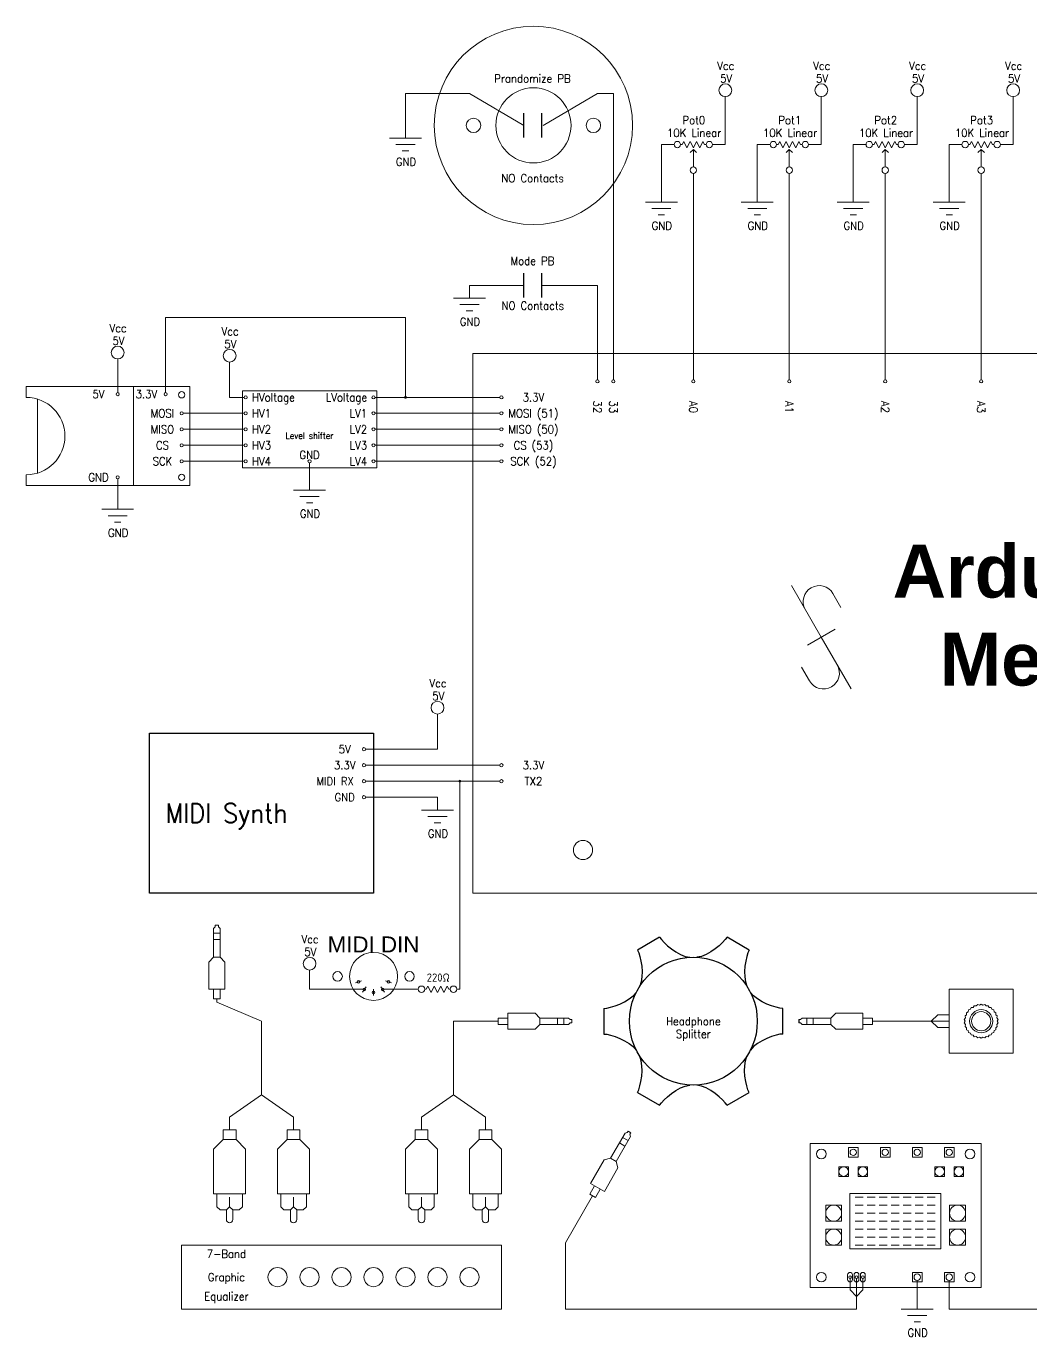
# Model space of a CAD drawing. Header units: millimetres. Extents: x -449 to 175, y -139 to 271.
# Drawn here: x -448.6 to -134.5, y -138.6 to 271 of the extents above; entities that cross this region are included whole.
import ezdxf
from ezdxf.enums import TextEntityAlignment as Align

# ---------------------------------------------------------------- set-up
doc = ezdxf.new("R2010")
doc.units = ezdxf.units.MM
doc.layers.get('0').update_dxf_attribs({"lineweight": 0})
for name, color, linetype, lineweight, true_color in [('construction', 1, 'Continuous', 0, 0xff0000), ('text', 5, 'Continuous', 0, 0x0000ff), ('Wires', 6, 'Continuous', 0, 0xff00ff)]:
    doc.layers.add(name, color=color, linetype=linetype, lineweight=lineweight, true_color=true_color)
doc.layers.add('SYMBOLS', color=1, linetype='Continuous', true_color=0xff0000)
doc.styles.add('textstyle100', font='standard')
doc.styles.add('textstyle101', font='standard')
doc.styles.add('textstyle105', font='Standard')
doc.styles.add('textstyle109', font='Standard')
doc.styles.add('textstyle113', font='Standard')
doc.styles.add('textstyle114', font='Standard')
doc.styles.add('textstyle118', font='Standard')
doc.styles.add('textstyle149', font='Standard')
doc.styles.add('textstyle150', font='Standard')
doc.styles.add('textstyle151', font='Standard')
doc.styles.add('textstyle153', font='Standard')
doc.styles.add('textstyle154', font='Standard')
doc.styles.add('textstyle155', font='Standard')
doc.styles.add('textstyle156', font='Standard')
doc.styles.add('textstyle158', font='Standard')
doc.styles.add('textstyle159', font='Standard')
doc.styles.add('textstyle160', font='Standard')
doc.styles.add('textstyle162', font='Standard')
doc.styles.add('textstyle163', font='Standard')
doc.styles.add('textstyle164', font='Standard')
doc.styles.add('textstyle166', font='Standard')
doc.styles.add('textstyle168', font='Standard')
doc.styles.add('textstyle172', font='Standard')
doc.styles.add('textstyle173', font='Standard')
doc.styles.add('textstyle174', font='Standard')
doc.styles.add('textstyle175', font='Standard')
doc.styles.add('textstyle176', font='Standard')
doc.styles.add('textstyle177', font='Standard')
doc.styles.add('textstyle179', font='Standard')
doc.styles.add('textstyle18', font='Standard')
doc.styles.add('textstyle180', font='Standard')
doc.styles.add('textstyle181', font='Standard')
doc.styles.add('textstyle182', font='Standard')
doc.styles.add('textstyle183', font='Standard')
doc.styles.add('textstyle185', font='Standard')
doc.styles.add('textstyle186', font='Standard')
doc.styles.add('textstyle187', font='Standard')
doc.styles.add('textstyle188', font='Standard')
doc.styles.add('textstyle19', font='')
doc.styles.add('textstyle196', font='Standard')
doc.styles.add('textstyle20', font='Standard')
doc.styles.add('textstyle202', font='Standard')
doc.styles.add('textstyle203', font='Standard')
doc.styles.add('textstyle214', font='Standard')
doc.styles.add('textstyle218', font='Standard')
doc.styles.add('textstyle219', font='Standard')
doc.styles.add('textstyle22', font='Standard')
doc.styles.add('textstyle220', font='Standard')
doc.styles.add('textstyle221', font='Standard')
doc.styles.add('textstyle25', font='Standard')
doc.styles.add('textstyle27', font='Standard')
doc.styles.add('textstyle28', font='Standard')
doc.styles.add('textstyle29', font='Standard')
doc.styles.add('textstyle30', font='Standard')
doc.styles.add('textstyle31', font='Standard')
doc.styles.add('textstyle32', font='Standard')
doc.styles.add('textstyle33', font='Standard')
doc.styles.add('textstyle35', font='')
doc.styles.add('textstyle36', font='standard')
doc.styles.add('textstyle37', font='standard')
doc.styles.add('textstyle38', font='standard')
doc.styles.add('textstyle39', font='standard')
doc.styles.add('textstyle40', font='standard')
doc.styles.add('textstyle41', font='standard')
doc.styles.add('textstyle42', font='standard')
doc.styles.add('textstyle43', font='standard')
doc.styles.add('textstyle44', font='standard')
doc.styles.add('textstyle45', font='standard')
doc.styles.add('textstyle46', font='standard')
doc.styles.add('textstyle47', font='standard')
doc.styles.add('textstyle48', font='standard')
doc.styles.add('textstyle49', font='standard')
doc.styles.add('textstyle50', font='standard')
doc.styles.add('textstyle51', font='standard')
doc.styles.add('textstyle58', font='standard')
doc.styles.add('textstyle59', font='standard')
doc.styles.add('textstyle61', font='Standard')
doc.styles.add('textstyle64', font='Standard')
doc.styles.add('textstyle65', font='Standard')
doc.styles.add('textstyle66', font='Standard')
doc.styles.add('textstyle68', font='Standard')
doc.styles.add('textstyle69', font='Standard')
doc.styles.add('textstyle70', font='Standard')
doc.styles.add('textstyle72', font='Standard')
doc.styles.add('textstyle73', font='standard')
doc.styles.add('textstyle74', font='Standard')
doc.styles.add('textstyle75', font='Standard')
doc.styles.add('textstyle76', font='Standard')
doc.styles.add('textstyle77', font='Standard')
doc.styles.add('textstyle78', font='Standard')
doc.styles.add('textstyle79', font='Standard')
doc.styles.add('textstyle80', font='Standard')
doc.styles.add('textstyle81', font='Standard')
doc.styles.add('textstyle82', font='Standard')
doc.styles.add('textstyle83', font='Standard')
doc.styles.add('textstyle84', font='Standard')
doc.styles.add('textstyle85', font='Standard')
doc.styles.add('textstyle96', font='Standard')
doc.styles.add('textstyle97', font='Standard')
doc.styles.add('textstyle98', font='Standard')
doc.styles.add('textstyle99', font='standard')
doc.styles.get('textstyle19').set_extended_font_data('Arial', bold=True)
doc.styles.get('textstyle35').set_extended_font_data('Arial')

# ---------------------------------------------------------------- blocks, each defined once
blk = doc.blocks.new('block_6')
at = {"layer": 'Wires'}
blk.add_circle((0, 0), 0.5, dxfattribs=at)
at = {"style": 'textstyle37'}
blk.add_attdef('DESC1', text='', height=2.54, dxfattribs=at).set_placement((8, 0), align=Align.MIDDLE_CENTER)
at = {"style": 'textstyle36'}
blk.add_attdef('DESC2', text='', height=2.54, rotation=270, dxfattribs=at).set_placement((0, -8), align=Align.MIDDLE_CENTER)
blk = doc.blocks.new('Vcc')
blk.add_line((0, 0), (0, 6))
blk.add_circle((0, 8), 2)
for tag, style, p in [('PN', 'textstyle58', (0.15, 14.36)), ('DESC1', 'textstyle59', (0.25, 10.38))]:
    blk.add_attdef(tag, text='', height=2.54, dxfattribs=dict(style=style)).set_placement(p, align=Align.CENTER)
blk = doc.blocks.new('GND')
for p, q in [((0, 0), (0, -4)), ((-5, -4), (5, -4)), ((3, -6), (-3, -6)), ((-1, -8), (1, -8))]:
    blk.add_line(p, q)
for tag, style, p in [('PN', 'textstyle38', (0.15, -12.64)), ('DESC1', 'textstyle39', (0.25, -16.62))]:
    blk.add_attdef(tag, text='', height=2.54, dxfattribs=dict(style=style)).set_placement(p, align=Align.CENTER)
blk = doc.blocks.new('block_1')
for centre in [(0, 38.5), (46.5, 38.5), (0, 0), (46.5, 0)]:
    blk.add_circle(centre, 1.5)
at = {"layer": 'construction'}
for p, q in [((-3.5, 41.75), (50, 41.75)), ((-3.5, -3.25), (-3.5, 41.75)), ((50, -3.25), (50, 41.75)), ((8.5, 40.5), (11.5, 40.5)), ((8.5, 37.5), (8.5, 40.5)), ((11.5, 37.5), (8.5, 37.5)), ((11.5, 40.5), (11.5, 37.5)), ((18.5, 40.5), (21.5, 40.5)), ((18.5, 37.5), (18.5, 40.5)), ((21.5, 37.5), (18.5, 37.5)), ((21.5, 40.5), (21.5, 37.5)), ((28.5, 40.5), (31.5, 40.5)), ((28.5, 37.5), (28.5, 40.5)), ((31.5, 37.5), (28.5, 37.5)), ((31.5, 40.5), (31.5, 37.5)), ((38.5, 40.5), (41.5, 40.5)), ((38.5, 37.5), (38.5, 40.5)), ((41.5, 37.5), (38.5, 37.5)), ((41.5, 40.5), (41.5, 37.5)), ((5.5, 34.5), (8.5, 34.5)), ((5.5, 31.5), (5.5, 34.5)), ((8.5, 34.5), (8.5, 31.5)), ((11.5, 34.5), (14.5, 34.5)), ((11.5, 31.5), (11.5, 34.5)), ((14.5, 34.5), (14.5, 31.5)), ((35.5, 34.5), (38.5, 34.5)), ((35.5, 31.5), (35.5, 34.5)), ((38.5, 34.5), (38.5, 31.5)), ((41.5, 34.5), (44.5, 34.5)), ((41.5, 31.5), (41.5, 34.5)), ((44.5, 34.5), (44.5, 31.5)), ((8.5, 31.5), (5.5, 31.5)), ((14.5, 31.5), (11.5, 31.5)), ((38.5, 31.5), (35.5, 31.5)), ((44.5, 31.5), (41.5, 31.5)), ((8.8937, 8.8375), (8.8937, 26.1625)), ((8.8937, 26.1625), (37.3563, 26.1625)), ((10.625, 25), (13.125, 25)), ((14.375, 25), (16.875, 25)), ((18.125, 25), (20.625, 25)), ((21.875, 25), (24.375, 25)), ((25.625, 25), (28.125, 25)), ((29.375, 25), (31.875, 25)), ((33.125, 25), (35.625, 25)), ((37.3563, 26.1625), (37.3563, 8.8375)), ((1.375, 22.5), (6.375, 22.5)), ((1.375, 17.5), (1.375, 22.5)), ((6.375, 22.5), (6.375, 17.5)), ((10.625, 22.5), (13.125, 22.5)), ((14.375, 22.5), (16.875, 22.5)), ((18.125, 22.5), (20.625, 22.5)), ((21.875, 22.5), (24.375, 22.5)), ((25.625, 22.5), (28.125, 22.5)), ((29.375, 22.5), (31.875, 22.5)), ((33.125, 22.5), (35.625, 22.5)), ((40.125, 22.5), (45.125, 22.5)), ((40.125, 17.5), (40.125, 22.5)), ((45.125, 22.5), (45.125, 17.5)), ((6.375, 17.5), (1.375, 17.5)), ((10.625, 20), (13.125, 20)), ((10.625, 17.5), (13.125, 17.5)), ((14.375, 20), (16.875, 20)), ((14.375, 17.5), (16.875, 17.5)), ((18.125, 20), (20.625, 20)), ((18.125, 17.5), (20.625, 17.5)), ((21.875, 20), (24.375, 20)), ((21.875, 17.5), (24.375, 17.5)), ((25.625, 20), (28.125, 20)), ((25.625, 17.5), (28.125, 17.5)), ((29.375, 20), (31.875, 20)), ((29.375, 17.5), (31.875, 17.5)), ((33.125, 20), (35.625, 20)), ((33.125, 17.5), (35.625, 17.5)), ((45.125, 17.5), (40.125, 17.5)), ((6.375, 15), (1.375, 15)), ((1.375, 15), (1.375, 10)), ((6.375, 10), (6.375, 15)), ((10.625, 15), (13.125, 15)), ((10.625, 12.5), (13.125, 12.5)), ((14.375, 15), (16.875, 15)), ((14.375, 12.5), (16.875, 12.5)), ((18.125, 15), (20.625, 15)), ((18.125, 12.5), (20.625, 12.5)), ((21.875, 15), (24.375, 15)), ((21.875, 12.5), (24.375, 12.5)), ((25.625, 15), (28.125, 15)), ((25.625, 12.5), (28.125, 12.5)), ((29.375, 15), (31.875, 15)), ((29.375, 12.5), (31.875, 12.5)), ((33.125, 15), (35.625, 15)), ((33.125, 12.5), (35.625, 12.5)), ((45.125, 15), (40.125, 15)), ((40.125, 15), (40.125, 10)), ((45.125, 10), (45.125, 15)), ((1.375, 10), (6.375, 10)), ((37.3563, 8.8375), (8.8937, 8.8375)), ((10.625, 10), (13.125, 10)), ((14.375, 10), (16.875, 10)), ((18.125, 10), (20.625, 10)), ((21.875, 10), (24.375, 10)), ((25.625, 10), (28.125, 10)), ((29.375, 10), (31.875, 10)), ((33.125, 10), (35.625, 10)), ((40.125, 10), (45.125, 10)), ((8.25, 0.75), (8.25, -0.75)), ((9.75, -0.75), (9.75, 0.75)), ((10.25, 0.75), (10.25, -0.75)), ((11.75, -0.75), (11.75, 0.75)), ((12.25, 0.75), (12.25, -0.75)), ((13.75, -0.75), (13.75, 0.75)), ((28.5, 1.5), (31.5, 1.5)), ((28.5, -1.5), (28.5, 1.5)), ((31.5, 1.5), (31.5, -1.5)), ((38.5, 1.5), (41.5, 1.5)), ((38.5, -1.5), (38.5, 1.5)), ((41.5, 1.5), (41.5, -1.5)), ((-3.5, -3.25), (50, -3.25)), ((31.5, -1.5), (28.5, -1.5)), ((41.5, -1.5), (38.5, -1.5))]:
    blk.add_line(p, q, dxfattribs=at)
for centre, radius in [((10, 39), 1), ((20, 39), 1), ((30, 39), 1), ((40, 39), 1), ((7, 33), 1.5), ((13, 33), 1.5), ((37, 33), 1.5), ((43, 33), 1.5), ((3.875, 20), 2.5), ((42.625, 20), 2.5), ((3.875, 12.5), 2.5), ((42.625, 12.5), 2.5), ((9, 0), 0.4), ((11, 0), 0.4), ((13, 0), 0.4), ((30, 0), 1), ((40, 0), 1)]:
    blk.add_circle(centre, radius, dxfattribs=at)
for centre, start, end in [((9, 0.75), 0, 180), ((11, 0.75), 0, 180), ((13, 0.75), 0, 180), ((9, -0.75), 180, 0), ((11, -0.75), 180, 0), ((13, -0.75), 180, 0)]:
    blk.add_arc(centre, 0.75, start, end, dxfattribs=at)
blk = doc.blocks.new('Arduino Mega Protoboard')
for centre in [(4.5, 91.5), (52, 15.25)]:
    blk.add_circle(centre, 1)
at = {"layer": 'construction'}
for p, q in [((0, 103), (56.25, 103)), ((0, 0), (0, 103)), ((56.25, 0), (56.25, 103)), ((0, 0), (56.25, 0))]:
    blk.add_line(p, q, dxfattribs=at)
at = {"layer": 'text', "insert": (28.125, 44.5), "char_height": 5.5, "attachment_point": 5, "rotation": 270, "style": 'textstyle19'}
blk.add_mtext('Arduino\\PMega', dxfattribs=at)
blk = doc.blocks.new('block_3')
for p, q in [((-5.64, -2.05), (-3.76, -1.37)), ((-3.44, -4.91), (-2.29, -3.28)), ((0, -6), (0, -4)), ((3.44, -4.91), (2.29, -3.28)), ((5.64, -2.05), (3.76, -1.37))]:
    blk.add_line(p, q)
for centre, radius in [((0, 0), 7.5), ((-11.25, 0), 1.5), ((11.25, 0), 1.5), ((-4.7, -1.71), 0.4), ((-2.87, -4.1), 0.4), ((2.87, -4.1), 0.4), ((4.7, -1.71), 0.4), ((0, -5), 0.4)]:
    blk.add_circle(centre, radius)
at = {"layer": 'text', "insert": (0, 10), "char_height": 12, "attachment_point": 5, "line_spacing_factor": 0.3, "style": 'textstyle35'}
blk.add_mtext('\\H5;MIDI DIN', dxfattribs=at)
blk = doc.blocks.new('block_4')
for centre in [(0, 0), (25.8, 0)]:
    blk.add_circle(centre, 1)
at = {"layer": 'construction'}
for p, q in [((-2.6, 45.1), (-2.6, 48.6)), ((-2.6, 48.6), (0.8, 48.6)), ((-2.6, -2.6), (-2.6, 45.1)), ((1.32, 45.1), (24.48, 45.1)), ((28.4, 48.6), (25, 48.6)), ((28.4, 45.1), (28.4, 48.6)), ((28.4, -2.6), (28.4, 45.1)), ((-2.6, 15), (28.4, 15)), ((-2.6, -2.6), (28.4, -2.6))]:
    blk.add_line(p, q, dxfattribs=at)
blk.add_arc((12.9, 48.6), 12.1, 180, 0, dxfattribs=at)
blk = doc.blocks.new('block_5')
for centre, radius in [((0, 0), 11.75), ((-18.75, 0), 2.25), ((18.75, 0), 2.25)]:
    blk.add_circle(centre, radius)
at = {"layer": 'construction'}
blk.add_circle((0, 0), 31, dxfattribs=at)
blk = doc.blocks.new('CONT_OP')
at = {"layer": 'SYMBOLS'}
for p, q in [((-2.79, 3.81), (-2.79, -3.81)), ((2.79, 3.81), (2.79, -3.81))]:
    blk.add_line(p, q, dxfattribs=at)
blk = doc.blocks.new('NO_CONTACT')
at = {"layer": 'SYMBOLS', "xscale": -1, "rotation": 180}
blk.add_blockref('CONT_OP', (2.79, 0), dxfattribs=at)
for tag, style, p in [('PN', 'textstyle40', (2.69, 6.36)), ('DESC1', 'textstyle43', (2.79, -7.62)), ('DESC2', 'textstyle42', (2.79, -12.7)), ('DESC3', 'textstyle41', (2.75, -17.78))]:
    blk.add_attdef(tag, text='', height=2.54, dxfattribs=dict(style=style)).set_placement(p, align=Align.CENTER)
blk = doc.blocks.new('Potentiometer')
for p, q in [((1, 0), (1.5, 0)), ((1.5, 0), (2, 1)), ((2, 1), (3, -1)), ((3, -1), (4, 1)), ((4, 1), (5, -1)), ((5, -1), (6, 1)), ((6, 1), (7, -1)), ((7, -1), (8, 1)), ((8.5, 0), (8, 1)), ((9, 0), (8.5, 0)), ((5, -1.5), (4, -2.5)), ((5, -7), (5, -1.5)), ((6, -2.5), (5, -1.5))]:
    blk.add_line(p, q)
for centre in [(0, 0), (10, 0), (5, -8)]:
    blk.add_circle(centre, 1)
for tag, style, p in [('PN', 'textstyle44', (5.15, 6.36)), ('DESC1', 'textstyle47', (5.25, 2.38)), ('DESC2', 'textstyle46', (-5, -8)), ('DESC3', 'textstyle45', (15, -8))]:
    blk.add_attdef(tag, text='', height=2.54, dxfattribs=dict(style=style)).set_placement(p, align=Align.CENTER)
blk = doc.blocks.new('S_Symbol')
for p, q in [((-1.866, 3.232), (0, 0)), ((0.732, 2.732), (1.232, 1.866)), ((0.866, 0.5), (-0.866, -0.5)), ((1.866, -3.232), (0, 0)), ((-0.732, -2.732), (-1.232, -1.866))]:
    blk.add_line(p, q)
for centre, start, end in [((-0.134, 2.232), 30, 210), ((0.134, -2.232), 210, 30)]:
    blk.add_arc(centre, 1, start, end)
blk = doc.blocks.new('Resistor')
for p, q in [((1, 0), (1.5, 0)), ((1.5, 0), (2, 1)), ((2, 1), (3, -1)), ((3, -1), (4, 1)), ((4, 1), (5, -1)), ((5, -1), (6, 1)), ((6, 1), (7, -1)), ((7, -1), (8, 1)), ((8.5, 0), (8, 1)), ((9, 0), (8.5, 0))]:
    blk.add_line(p, q)
for centre in [(0, 0), (10, 0)]:
    blk.add_circle(centre, 1)
for tag, style, p in [('PN', 'textstyle48', (5.15, 6.36)), ('DESC1', 'textstyle51', (5.25, 2.38)), ('DESC2', 'textstyle50', (-5, -8)), ('DESC3', 'textstyle49', (15, -8))]:
    blk.add_attdef(tag, text='', height=2.54, dxfattribs=dict(style=style)).set_placement(p, align=Align.CENTER)
blk = doc.blocks.new('Four-Channel Level shifter')
for p, q in [((-41, 22), (-41, -2)), ((1, 22), (-41, 22)), ((1, -2), (1, 22)), ((-41, -2), (1, -2))]:
    blk.add_line(p, q)
at = {"layer": 'Wires'}
ref = blk.add_blockref('block_6', (-40, 20), dxfattribs=at)
ref.add_attrib('HVoltage', 'HVoltage', dxfattribs={"layer": '0', "height": 2.54, "style": 'textstyle30'}).set_placement((-38, 20), align=Align.MIDDLE_LEFT)
ref = blk.add_blockref('block_6', (0, 20), dxfattribs=at)
ref.add_attrib('LVoltage', 'LVoltage', dxfattribs={"layer": '0', "height": 2.54, "style": 'textstyle32'}).set_placement((-2, 20), align=Align.MIDDLE_RIGHT)
ref = blk.add_blockref('block_6', (-40, 15), dxfattribs=at)
ref.add_attrib('HV1', 'HV1', dxfattribs={"layer": '0', "height": 2.54, "style": 'textstyle29'}).set_placement((-38, 15), align=Align.MIDDLE_LEFT)
ref = blk.add_blockref('block_6', (0, 15), dxfattribs=at)
ref.add_attrib('LV1', 'LV1', dxfattribs={"layer": '0', "height": 2.54, "style": 'textstyle218'}).set_placement((-2, 15), align=Align.MIDDLE_RIGHT)
ref = blk.add_blockref('block_6', (-40, 10), dxfattribs=at)
ref.add_attrib('HV2', 'HV2', dxfattribs={"layer": '0', "height": 2.54, "style": 'textstyle27'}).set_placement((-38, 10), align=Align.MIDDLE_LEFT)
ref = blk.add_blockref('block_6', (0, 10), dxfattribs=at)
ref.add_attrib('LV2', 'LV2', dxfattribs={"layer": '0', "height": 2.54, "style": 'textstyle25'}).set_placement((-2, 10), align=Align.MIDDLE_RIGHT)
ref = blk.add_blockref('block_6', (-40, 5), dxfattribs=at)
ref.add_attrib('HV3', 'HV3', dxfattribs={"layer": '0', "height": 2.54, "style": 'textstyle22'}).set_placement((-38, 5), align=Align.MIDDLE_LEFT)
ref = blk.add_blockref('block_6', (0, 5), dxfattribs=at)
ref.add_attrib('LV3', 'LV3', dxfattribs={"layer": '0', "height": 2.54, "style": 'textstyle20'}).set_placement((-2, 5), align=Align.MIDDLE_RIGHT)
ref = blk.add_blockref('block_6', (-40, 0), dxfattribs=at)
ref.add_attrib('HV4', 'HV4', dxfattribs={"layer": '0', "height": 2.54, "style": 'textstyle28'}).set_placement((-38, 0), align=Align.MIDDLE_LEFT)
ref = blk.add_blockref('block_6', (-20, 0), dxfattribs=at)
ref.add_attrib('GND', 'GND', dxfattribs={"layer": '0', "height": 2.54, "style": 'textstyle33'}).set_placement((-20, 2), align=Align.MIDDLE_CENTER)
ref = blk.add_blockref('block_6', (0, 0), dxfattribs=at)
ref.add_attrib('LV4', 'LV4', dxfattribs={"layer": '0', "height": 2.54, "style": 'textstyle18'}).set_placement((-2, 0), align=Align.MIDDLE_RIGHT)
at = {"style": 'textstyle31'}
blk.add_text('Level shifter', height=2, dxfattribs=at).set_placement((-20, 8), align=Align.MIDDLE_CENTER)

msp = doc.modelspace()

# ---------------------------------------------------------------- linework, layer by layer
for p, q in [((-400, -110), (-400, -130)), ((-300, -110), (-400, -110)), ((-300, -130), (-300, -110)), ((-400, -130), (-300, -130))]:
    msp.add_line(p, q)
for centre in [(-370, -120), (-360, -120), (-350, -120), (-340, -120), (-330, -120), (-320, -120), (-310, -120)]:
    msp.add_circle(centre, 3)
at = {"layer": 'SYMBOLS'}
for p, q in [((-410, 0), (-410, 50)), ((-410, 50), (-340, 50)), ((-340, 50), (-340, 0)), ((-340, 0), (-410, 0)), ((-250.54, -13.75), (-257.46, -17.75)), ((-222.54, -17.75), (-229.46, -13.75)), ((-268, -36), (-268, -44)), ((-212, -44), (-212, -36)), ((-207, -39.5), (-207, -40.5)), ((-257.46, -62.25), (-250.54, -66.25)), ((-229.46, -66.25), (-222.54, -62.25))]:
    msp.add_line(p, q, dxfattribs=at)
msp.add_circle((-240, -40), 20, dxfattribs=at)
for points in [[(-250.54, -13.75), (-249.54, -15.48), (-244.8, -19.68), (-241.13, -20.03)], [(-229.46, -13.75), (-230.46, -15.48), (-235.2, -19.68), (-238.87, -20.03)], [(-257.46, -17.75), (-256.46, -19.48), (-255.2, -25.68), (-256.73, -29.04)], [(-222.54, -17.75), (-223.54, -19.48), (-224.8, -25.68), (-223.27, -29.04)], [(-268, -36), (-266, -36), (-260, -34), (-257.86, -30.99)], [(-212, -36), (-214, -36), (-220, -34), (-222.14, -30.99)], [(-268, -44), (-266, -44), (-260, -46), (-257.86, -49.01)], [(-212, -44), (-214, -44), (-220, -46), (-222.14, -49.01)], [(-257.46, -62.25), (-256.46, -60.52), (-255.2, -54.32), (-256.73, -50.96)], [(-222.54, -62.25), (-223.54, -60.52), (-224.8, -54.32), (-223.27, -50.96)], [(-250.54, -66.25), (-249.54, -64.52), (-244.8, -60.32), (-241.13, -59.97)], [(-229.46, -66.25), (-230.46, -64.52), (-235.2, -60.32), (-238.87, -59.97)]]:
    msp.add_open_spline(points, degree=3, dxfattribs=at)
at = {"layer": 'Wires'}
for p, q in [((-310, 250), (-330, 250)), ((-330, 250), (-330, 240)), ((-293, 240), (-310, 250)), ((-287, 240), (-270, 250)), ((-270, 250), (-265, 250)), ((-265, 250), (-265, 160.5)), ((-230, 234), (-230, 243)), ((-200, 234), (-200, 243)), ((-170, 234), (-170, 243)), ((-140, 234), (-140, 243)), ((-250, 220), (-250, 234)), ((-250, 234), (-246, 234)), ((-234, 234), (-230, 234)), ((-220, 220), (-220, 234)), ((-220, 234), (-216, 234)), ((-204, 234), (-200, 234)), ((-190, 220), (-190, 234)), ((-190, 234), (-186, 234)), ((-174, 234), (-170, 234)), ((-160, 220), (-160, 234)), ((-160, 234), (-156, 234)), ((-144, 234), (-140, 234)), ((-240, 225), (-240, 160.5)), ((-210, 225), (-210, 160.5)), ((-180, 225), (-180, 160.5)), ((-150, 225), (-150, 160.5)), ((-310, 190), (-293, 190)), ((-270, 190), (-287.41, 190)), ((-270, 160.5), (-270, 190)), ((-330, 180), (-405, 180)), ((-405, 180), (-405, 156.5)), ((-330, 155), (-330, 180)), ((-420, 161), (-420, 156.5)), ((-385, 160), (-385, 155)), ((-385, 155), (-380.5, 155)), ((-339.5, 155), (-300.5, 155)), ((-399.5, 150), (-380.5, 150)), ((-339.5, 150), (-300.5, 150)), ((-399.5, 145), (-380.5, 145)), ((-339.5, 145), (-300.5, 145)), ((-399.5, 140), (-380.5, 140)), ((-339.5, 140), (-300.5, 140)), ((-399.5, 135), (-380.5, 135)), ((-360.05, 134.52), (-360, 130)), ((-339.5, 135), (-300.5, 135)), ((-420, 129.5), (-420, 124)), ((-320, 45), (-320, 50)), ((-342.5, 45), (-320, 45)), ((-342.5, 40), (-300.5, 40)), ((-342.5, 35), (-300.5, 35)), ((-313, 35), (-313, -30)), ((-320, 30), (-342.5, 30)), ((-389.5, -10.5), (-390, -11)), ((-390, -11), (-390, -20)), ((-388.5, -10), (-389.5, -10)), ((-389.5, -10), (-389.5, -10.5)), ((-388.5, -10), (-388.5, -10.5)), ((-388.5, -10.5), (-388, -11)), ((-388, -20), (-388, -11)), ((-390, -12.5), (-388, -12.5)), ((-390, -14.5), (-388, -14.5)), ((-390, -20), (-391.5, -21.5)), ((-390, -20), (-388, -20)), ((-388, -20), (-386.5, -21.5)), ((-391.5, -21.5), (-391.5, -30)), ((-386.5, -30), (-386.5, -21.5)), ((-391.5, -30), (-386.5, -30)), ((-390, -30), (-390, -33)), ((-388, -33), (-388, -30)), ((-360, -30), (-343.26, -30)), ((-326, -30), (-336.74, -30)), ((-313, -30), (-314, -30)), ((-160, -50), (-160, -30)), ((-160, -30), (-140, -30)), ((-140, -30), (-140, -50)), ((-390, -33), (-388, -33)), ((-389, -34), (-389, -33)), ((-375, -40), (-389, -34)), ((-154.05, -37.06), (-153.94, -36.45)), ((-153.94, -36.45), (-153.35, -36.28)), ((-153.35, -36.28), (-153.12, -35.71)), ((-153.12, -35.71), (-152.5, -35.67)), ((-152.5, -35.67), (-152.16, -35.16)), ((-152.16, -35.16), (-151.55, -35.24)), ((-151.55, -35.24), (-151.1, -34.82)), ((-151.1, -34.82), (-150.52, -35.03)), ((-150.52, -35.03), (-150, -34.7)), ((-150, -34.7), (-149.48, -35.03)), ((-149.48, -35.03), (-148.9, -34.82)), ((-148.9, -34.82), (-148.45, -35.24)), ((-148.45, -35.24), (-147.84, -35.16)), ((-147.84, -35.16), (-147.5, -35.67)), ((-147.5, -35.67), (-146.88, -35.71)), ((-146.88, -35.71), (-146.65, -36.28)), ((-146.65, -36.28), (-146.06, -36.45)), ((-146.06, -36.45), (-145.95, -37.06)), ((-375, -63), (-375, -40)), ((-315, -63), (-315, -40)), ((-315, -40), (-301, -40)), ((-301, -39), (-301, -41)), ((-298, -39), (-301, -39)), ((-289.5, -37.5), (-298, -37.5)), ((-298, -37.5), (-298, -42.5)), ((-288, -39), (-289.5, -37.5)), ((-279, -39), (-288, -39)), ((-288, -39), (-288, -41)), ((-282.5, -39), (-282.5, -41)), ((-280.5, -39), (-280.5, -41)), ((-278.5, -39.5), (-279, -39)), ((-278.5, -40.5), (-279, -41)), ((-278, -39.5), (-278.5, -39.5)), ((-278, -40.5), (-278.5, -40.5)), ((-278, -40.5), (-278, -39.5)), ((-207, -39.5), (-206.5, -39.5)), ((-207, -40.5), (-206.5, -40.5)), ((-206.5, -39.5), (-206, -39)), ((-206.5, -40.5), (-206, -41)), ((-197, -39), (-206, -39)), ((-204.5, -41), (-204.5, -39)), ((-202.5, -41), (-202.5, -39)), ((-197, -39), (-195.5, -37.5)), ((-197, -41), (-197, -39)), ((-187, -37.5), (-195.5, -37.5)), ((-187, -42.5), (-187, -37.5)), ((-184, -39), (-187, -39)), ((-184, -41), (-184, -39)), ((-184, -40), (-160, -40)), ((-165.6, -40), (-163.6, -38)), ((-163.6, -42), (-165.6, -40)), ((-163.6, -38), (-160, -38)), ((-155.27, -39.45), (-154.89, -38.96)), ((-155, -40), (-155.27, -39.45)), ((-155.27, -40.55), (-155, -40)), ((-154.89, -41.04), (-155.27, -40.55)), ((-155.04, -38.36), (-154.57, -37.97)), ((-154.89, -38.96), (-155.04, -38.36)), ((-154.59, -37.35), (-154.05, -37.06)), ((-154.57, -37.97), (-154.59, -37.35)), ((-145.95, -37.06), (-145.41, -37.35)), ((-145.41, -37.35), (-145.43, -37.97)), ((-145.43, -37.97), (-144.96, -38.36)), ((-144.96, -38.36), (-145.11, -38.96)), ((-145.11, -38.96), (-144.73, -39.45)), ((-144.73, -40.55), (-145.11, -41.04)), ((-144.73, -39.45), (-145, -40)), ((-145, -40), (-144.73, -40.55)), ((-301, -41), (-298, -41)), ((-298, -42.5), (-289.5, -42.5)), ((-288, -41), (-289.5, -42.5)), ((-288, -41), (-279, -41)), ((-206, -41), (-197, -41)), ((-197, -41), (-195.5, -42.5)), ((-195.5, -42.5), (-187, -42.5)), ((-187, -41), (-184, -41)), ((-160, -42), (-163.6, -42)), ((-155.04, -41.64), (-154.89, -41.04)), ((-154.57, -42.03), (-155.04, -41.64)), ((-154.59, -42.65), (-154.57, -42.03)), ((-154.05, -42.94), (-154.59, -42.65)), ((-153.94, -43.55), (-154.05, -42.94)), ((-153.35, -43.72), (-153.94, -43.55)), ((-153.12, -44.29), (-153.35, -43.72)), ((-152.5, -44.33), (-153.12, -44.29)), ((-152.16, -44.84), (-152.5, -44.33)), ((-151.55, -44.76), (-152.16, -44.84)), ((-151.1, -45.18), (-151.55, -44.76)), ((-150.52, -44.97), (-151.1, -45.18)), ((-150, -45.3), (-150.52, -44.97)), ((-149.48, -44.97), (-150, -45.3)), ((-148.9, -45.18), (-149.48, -44.97)), ((-148.45, -44.76), (-148.9, -45.18)), ((-147.84, -44.84), (-148.45, -44.76)), ((-147.5, -44.33), (-147.84, -44.84)), ((-146.88, -44.29), (-147.5, -44.33)), ((-146.65, -43.72), (-146.88, -44.29)), ((-146.06, -43.55), (-146.65, -43.72)), ((-145.95, -42.94), (-146.06, -43.55)), ((-145.41, -42.65), (-145.95, -42.94)), ((-144.96, -41.64), (-145.43, -42.03)), ((-145.43, -42.03), (-145.41, -42.65)), ((-145.11, -41.04), (-144.96, -41.64)), ((-140, -50), (-160, -50)), ((-375, -63), (-385, -70)), ((-365, -70), (-375, -63)), ((-315, -63), (-325, -70)), ((-305, -70), (-315, -63)), ((-385, -74), (-385, -70)), ((-365, -74), (-365, -70)), ((-325, -74), (-325, -70)), ((-305, -74), (-305, -70)), ((-390, -80), (-387, -77)), ((-387, -77), (-387, -74)), ((-387, -74), (-383, -74)), ((-383, -77), (-387, -77)), ((-383, -74), (-383, -77)), ((-380, -80), (-383, -77)), ((-370, -80), (-367, -77)), ((-367, -77), (-367, -74)), ((-367, -74), (-363, -74)), ((-363, -77), (-367, -77)), ((-363, -74), (-363, -77)), ((-360, -80), (-363, -77)), ((-330, -80), (-327, -77)), ((-327, -77), (-327, -74)), ((-327, -74), (-323, -74)), ((-323, -77), (-327, -77)), ((-323, -74), (-323, -77)), ((-320, -80), (-323, -77)), ((-310, -80), (-307, -77)), ((-307, -77), (-307, -74)), ((-307, -74), (-303, -74)), ((-303, -77), (-307, -77)), ((-303, -74), (-303, -77)), ((-300, -80), (-303, -77)), ((-261.37, -75.01), (-265.87, -82.8)), ((-264.13, -83.8), (-259.63, -76.01)), ((-262.12, -76.31), (-260.38, -77.31)), ((-260.68, -74.82), (-261.37, -75.01)), ((-260.43, -74.39), (-260.68, -74.82)), ((-259.57, -74.89), (-260.43, -74.39)), ((-259.57, -74.89), (-259.82, -75.32)), ((-259.82, -75.32), (-259.63, -76.01)), ((-390, -94), (-390, -80)), ((-380, -94), (-380, -80)), ((-370, -94), (-370, -80)), ((-360, -94), (-360, -80)), ((-330, -94), (-330, -80)), ((-320, -94), (-320, -80)), ((-310, -94), (-310, -80)), ((-300, -94), (-300, -80)), ((-263.12, -78.04), (-261.38, -79.04)), ((-267.92, -83.35), (-272.17, -90.71)), ((-265.87, -82.8), (-267.92, -83.35)), ((-267.83, -93.21), (-263.58, -85.85)), ((-265.87, -82.8), (-264.13, -83.8)), ((-264.13, -83.8), (-263.58, -85.85)), ((-390, -94), (-380, -94)), ((-389, -94), (-389, -98)), ((-381, -98), (-381, -94)), ((-370, -94), (-360, -94)), ((-369, -94), (-369, -98)), ((-361, -98), (-361, -94)), ((-330, -94), (-320, -94)), ((-329, -94), (-329, -98)), ((-321, -98), (-321, -94)), ((-310, -94), (-300, -94)), ((-309, -94), (-309, -98)), ((-301, -98), (-301, -94)), ((-270.87, -91.46), (-272.37, -94.06)), ((-272.37, -94.06), (-270.63, -95.06)), ((-272.17, -90.71), (-267.83, -93.21)), ((-270.63, -95.06), (-269.13, -92.46)), ((-389, -98), (-388, -99)), ((-386, -99), (-385, -98)), ((-385, -98), (-385, -95)), ((-385, -98), (-384, -99)), ((-382, -99), (-381, -98)), ((-369, -98), (-368, -99)), ((-366, -99), (-365, -98)), ((-365, -98), (-365, -95)), ((-365, -98), (-364, -99)), ((-362, -99), (-361, -98)), ((-329, -98), (-328, -99)), ((-326, -99), (-325, -98)), ((-325, -98), (-325, -95)), ((-325, -98), (-324, -99)), ((-322, -99), (-321, -98)), ((-309, -98), (-308, -99)), ((-306, -99), (-305, -98)), ((-305, -98), (-305, -95)), ((-305, -98), (-304, -99)), ((-302, -99), (-301, -98)), ((-280, -109.28), (-271.5, -94.56)), ((-388, -99), (-386, -99)), ((-386, -99), (-386, -102)), ((-384, -99), (-382, -99)), ((-384, -102), (-384, -99)), ((-368, -99), (-366, -99)), ((-366, -99), (-366, -102)), ((-364, -99), (-362, -99)), ((-364, -102), (-364, -99)), ((-328, -99), (-326, -99)), ((-326, -99), (-326, -102)), ((-324, -99), (-322, -99)), ((-324, -102), (-324, -99)), ((-308, -99), (-306, -99)), ((-306, -99), (-306, -102)), ((-304, -99), (-302, -99)), ((-304, -102), (-304, -99)), ((-280, -109.28), (-280, -130)), ((-191, -124), (-191, -120.4)), ((-189, -130), (-189, -120.4)), ((-187, -120.4), (-187, -124)), ((-170, -121), (-170, -126)), ((-160, -130), (-160, -121)), ((-189, -126), (-191, -124)), ((-187, -124), (-189, -126)), ((-280, -130), (-189, -130)), ((-120, -130), (-160, -130))]:
    msp.add_line(p, q, dxfattribs=at)
for centre, radius in [((-330, 155), 0.3), ((-330, 155), 0.2), ((-330, 155), 0.1), ((-313, 35), 0.3), ((-313, 35), 0.2), ((-313, 35), 0.1), ((-150, -40), 3.61), ((-150, -40), 3)]:
    msp.add_circle(centre, radius, dxfattribs=at)
for centre in [(-385, -102), (-365, -102), (-325, -102), (-305, -102)]:
    msp.add_arc(centre, 1, 180, 0, dxfattribs=at)

# ---------------------------------------------------------------- block references
for name, p in [('block_5', (-290, 240)), ('block_3', (-340, -26)), ('block_1', (-200, -120))]:
    msp.add_blockref(name, p)
at = {"color": 1, "true_color": 0xff0000}
ref = msp.add_blockref('Vcc', (-230, 243), dxfattribs=at)
ref.add_attrib('PN', 'Vcc', dxfattribs={"color": 1, "true_color": 0xff0000, "height": 2.54, "style": 'textstyle158'}).set_placement((-229.85, 257.36), align=Align.CENTER)
ref.add_attrib('DESC1', '5V', dxfattribs={"color": 1, "true_color": 0xff0000, "height": 2.54, "style": 'textstyle159'}).set_placement((-229.75, 253.38), align=Align.CENTER)
ref = msp.add_blockref('Vcc', (-200, 243), dxfattribs=at)
ref.add_attrib('PN', 'Vcc', dxfattribs={"color": 1, "true_color": 0xff0000, "height": 2.54, "style": 'textstyle154'}).set_placement((-199.85, 257.36), align=Align.CENTER)
ref.add_attrib('DESC1', '5V', dxfattribs={"color": 1, "true_color": 0xff0000, "height": 2.54, "style": 'textstyle155'}).set_placement((-199.75, 253.38), align=Align.CENTER)
ref = msp.add_blockref('Vcc', (-170, 243), dxfattribs=at)
ref.add_attrib('PN', 'Vcc', dxfattribs={"color": 1, "true_color": 0xff0000, "height": 2.54, "style": 'textstyle149'}).set_placement((-169.85, 257.36), align=Align.CENTER)
ref.add_attrib('DESC1', '5V', dxfattribs={"color": 1, "true_color": 0xff0000, "height": 2.54, "style": 'textstyle150'}).set_placement((-169.75, 253.38), align=Align.CENTER)
ref = msp.add_blockref('Vcc', (-140, 243), dxfattribs=at)
ref.add_attrib('PN', 'Vcc', dxfattribs={"color": 1, "true_color": 0xff0000, "height": 2.54, "style": 'textstyle64'}).set_placement((-139.85, 257.36), align=Align.CENTER)
ref.add_attrib('DESC1', '5V', dxfattribs={"color": 1, "true_color": 0xff0000, "height": 2.54, "style": 'textstyle65'}).set_placement((-139.75, 253.38), align=Align.CENTER)
ref = msp.add_blockref('NO_CONTACT', (-293, 240))
ref.add_attrib('PN', 'Prandomize PB', dxfattribs={"height": 2.54, "style": 'textstyle74'}).set_placement((-290.31, 253.36), align=Align.CENTER)
ref.add_attrib('DESC3', 'NO Contacts', dxfattribs={"height": 2.54, "style": 'textstyle75'}).set_placement((-290.25, 222.22), align=Align.CENTER)
ref = msp.add_blockref('Potentiometer', (-245, 234))
ref.add_attrib('PN', 'Pot0', dxfattribs={"height": 2.54, "style": 'textstyle84'}).set_placement((-239.85, 240.36), align=Align.CENTER)
ref.add_attrib('DESC1', '10K Linear', dxfattribs={"height": 2.54, "style": 'textstyle85'}).set_placement((-239.75, 236.38), align=Align.CENTER)
ref = msp.add_blockref('Potentiometer', (-215, 234))
ref.add_attrib('PN', 'Pot1', dxfattribs={"height": 2.54, "style": 'textstyle78'}).set_placement((-209.85, 240.36), align=Align.CENTER)
ref.add_attrib('DESC1', '10K Linear', dxfattribs={"height": 2.54, "style": 'textstyle79'}).set_placement((-209.75, 236.38), align=Align.CENTER)
ref = msp.add_blockref('Potentiometer', (-185, 234))
ref.add_attrib('PN', 'Pot2', dxfattribs={"height": 2.54, "style": 'textstyle80'}).set_placement((-179.85, 240.36), align=Align.CENTER)
ref.add_attrib('DESC1', '10K Linear', dxfattribs={"height": 2.54, "style": 'textstyle81'}).set_placement((-179.75, 236.38), align=Align.CENTER)
ref = msp.add_blockref('Potentiometer', (-155, 234))
ref.add_attrib('PN', 'Pot3', dxfattribs={"height": 2.54, "style": 'textstyle82'}).set_placement((-149.85, 240.36), align=Align.CENTER)
ref.add_attrib('DESC1', '10K Linear', dxfattribs={"height": 2.54, "style": 'textstyle83'}).set_placement((-149.75, 236.38), align=Align.CENTER)
ref = msp.add_blockref('GND', (-330, 240))
ref.add_attrib('PN', 'GND', dxfattribs={"height": 2.54, "style": 'textstyle160'}).set_placement((-329.85, 227.36), align=Align.CENTER)
ref = msp.add_blockref('GND', (-250, 220))
ref.add_attrib('PN', 'GND', dxfattribs={"height": 2.54, "style": 'textstyle70'}).set_placement((-249.85, 207.36), align=Align.CENTER)
ref = msp.add_blockref('GND', (-220, 220))
ref.add_attrib('PN', 'GND', dxfattribs={"height": 2.54, "style": 'textstyle156'}).set_placement((-219.85, 207.36), align=Align.CENTER)
ref = msp.add_blockref('GND', (-190, 220))
ref.add_attrib('PN', 'GND', dxfattribs={"height": 2.54, "style": 'textstyle151'}).set_placement((-189.85, 207.36), align=Align.CENTER)
ref = msp.add_blockref('GND', (-160, 220))
ref.add_attrib('PN', 'GND', dxfattribs={"height": 2.54, "style": 'textstyle66'}).set_placement((-159.85, 207.36), align=Align.CENTER)
ref = msp.add_blockref('NO_CONTACT', (-293, 190))
ref.add_attrib('PN', 'Mode PB', dxfattribs={"height": 2.54, "style": 'textstyle76'}).set_placement((-290.31, 196.36), align=Align.CENTER)
ref.add_attrib('DESC1', 'NO Contacts', dxfattribs={"height": 2.54, "style": 'textstyle77'}).set_placement((-290.21, 182.38), align=Align.CENTER)
ref = msp.add_blockref('GND', (-310, 190))
ref.add_attrib('PN', 'GND', dxfattribs={"height": 2.54, "style": 'textstyle214'}).set_placement((-309.85, 177.36), align=Align.CENTER)
ref = msp.add_blockref('Vcc', (-420, 161), dxfattribs=at)
ref.add_attrib('PN', 'Vcc', dxfattribs={"color": 1, "true_color": 0xff0000, "height": 2.54, "style": 'textstyle175'}).set_placement((-419.85, 175.36), align=Align.CENTER)
ref.add_attrib('DESC1', '5V', dxfattribs={"color": 1, "true_color": 0xff0000, "height": 2.54, "style": 'textstyle176'}).set_placement((-419.75, 171.38), align=Align.CENTER)
ref = msp.add_blockref('Vcc', (-385, 160), dxfattribs=at)
ref.add_attrib('PN', 'Vcc', dxfattribs={"color": 1, "true_color": 0xff0000, "height": 2.54, "style": 'textstyle219'}).set_placement((-384.85, 174.36), align=Align.CENTER)
ref.add_attrib('DESC1', '5V', dxfattribs={"color": 1, "true_color": 0xff0000, "height": 2.54, "style": 'textstyle220'}).set_placement((-384.75, 170.38), align=Align.CENTER)
at = {"xscale": 3, "yscale": 3, "rotation": 90}
msp.add_blockref('Arduino Mega Protoboard', (0, 0), dxfattribs=at)
at = {"rotation": 90}
msp.add_blockref('block_4', (-400, 130), dxfattribs=at)
ref = msp.add_blockref('GND', (-360, 130))
ref.add_attrib('PN', 'GND', dxfattribs={"height": 2.54, "style": 'textstyle221'}).set_placement((-359.85, 117.36), align=Align.CENTER)
ref = msp.add_blockref('GND', (-420, 124))
ref.add_attrib('PN', 'GND', dxfattribs={"height": 2.54, "style": 'textstyle177'}).set_placement((-419.85, 111.36), align=Align.CENTER)
at = {"color": 1, "true_color": 0xff0000}
ref = msp.add_blockref('Vcc', (-320, 50), dxfattribs=at)
ref.add_attrib('PN', 'Vcc', dxfattribs={"color": 1, "true_color": 0xff0000, "height": 2.54, "style": 'textstyle181'}).set_placement((-319.85, 64.36), align=Align.CENTER)
ref.add_attrib('DESC1', '5V', dxfattribs={"color": 1, "true_color": 0xff0000, "height": 2.54, "style": 'textstyle182'}).set_placement((-319.75, 60.38), align=Align.CENTER)
ref = msp.add_blockref('GND', (-320, 30))
ref.add_attrib('PN', 'GND', dxfattribs={"height": 2.54, "style": 'textstyle183'}).set_placement((-319.85, 17.36), align=Align.CENTER)
ref = msp.add_blockref('Vcc', (-360, -30), dxfattribs=at)
ref.add_attrib('PN', 'Vcc', dxfattribs={"color": 1, "true_color": 0xff0000, "height": 2.54, "style": 'textstyle186'}).set_placement((-359.85, -15.64), align=Align.CENTER)
ref.add_attrib('DESC1', '5V', dxfattribs={"color": 1, "true_color": 0xff0000, "height": 2.54, "style": 'textstyle187'}).set_placement((-359.75, -19.62), align=Align.CENTER)
ref = msp.add_blockref('Resistor', (-325, -30))
ref.add_attrib('DESC1', '220Ω', dxfattribs={"height": 2.54, "style": 'textstyle188'}).set_placement((-319.75, -27.62), align=Align.CENTER)
ref = msp.add_blockref('GND', (-170, -126))
ref.add_attrib('PN', 'GND', dxfattribs={"height": 2.54, "style": 'textstyle196'}).set_placement((-169.85, -138.64), align=Align.CENTER)
at = {"layer": 'Wires'}
ref = msp.add_blockref('block_6', (-270, 160), dxfattribs=at)
ref.add_attrib('DESC2', '32', dxfattribs={"layer": '0', "height": 2.54, "rotation": 270, "style": 'textstyle162'}).set_placement((-270, 152), align=Align.MIDDLE_CENTER)
ref = msp.add_blockref('block_6', (-265, 160), dxfattribs=at)
ref.add_attrib('DESC2', '33', dxfattribs={"layer": '0', "height": 2.54, "rotation": 270, "style": 'textstyle163'}).set_placement((-265, 152), align=Align.MIDDLE_CENTER)
ref = msp.add_blockref('block_6', (-240, 160), dxfattribs=at)
ref.add_attrib('DESC2', 'A0', dxfattribs={"layer": '0', "height": 2.54, "rotation": 270, "style": 'textstyle69'}).set_placement((-240, 152), align=Align.MIDDLE_CENTER)
ref = msp.add_blockref('block_6', (-210, 160), dxfattribs=at)
ref.add_attrib('DESC2', 'A1', dxfattribs={"layer": '0', "height": 2.54, "rotation": 270, "style": 'textstyle153'}).set_placement((-210, 152), align=Align.MIDDLE_CENTER)
ref = msp.add_blockref('block_6', (-180, 160), dxfattribs=at)
ref.add_attrib('DESC2', 'A2', dxfattribs={"layer": '0', "height": 2.54, "rotation": 270, "style": 'textstyle68'}).set_placement((-180, 152), align=Align.MIDDLE_CENTER)
ref = msp.add_blockref('block_6', (-150, 160), dxfattribs=at)
ref.add_attrib('DESC2', 'A3', dxfattribs={"layer": '0', "height": 2.54, "rotation": 270, "style": 'textstyle61'}).set_placement((-150, 152), align=Align.MIDDLE_CENTER)
ref = msp.add_blockref('block_6', (-420, 156), dxfattribs=at)
ref.add_attrib('DESC1', '5V', dxfattribs={"layer": '0', "height": 2.54, "style": 'textstyle174'}).set_placement((-426, 156), align=Align.MIDDLE_CENTER)
ref = msp.add_blockref('block_6', (-405, 156), dxfattribs=at)
ref.add_attrib('DESC1', '3.3V', dxfattribs={"layer": '0', "height": 2.54, "style": 'textstyle172'}).set_placement((-411, 156), align=Align.MIDDLE_CENTER)
msp.add_blockref('Four-Channel Level shifter', (-340, 135), dxfattribs=at)
ref = msp.add_blockref('block_6', (-300, 155), dxfattribs=at)
ref.add_attrib('DESC1', '3.3V', dxfattribs={"layer": '0', "height": 2.54, "style": 'textstyle179'}).set_placement((-290, 155), align=Align.MIDDLE_CENTER)
ref = msp.add_blockref('block_6', (-300, 150), dxfattribs=at)
ref.add_attrib('DESC1', 'MOSI (51)', dxfattribs={"layer": '0', "height": 2.54, "style": 'textstyle72'}).set_placement((-290, 150), align=Align.MIDDLE_CENTER)
ref = msp.add_blockref('block_6', (-400, 150), dxfattribs=at)
ref.add_attrib('DESC1', 'MOSI', dxfattribs={"layer": '0', "height": 2.54, "style": 'textstyle73'}).set_placement((-406, 150), align=Align.MIDDLE_CENTER)
ref = msp.add_blockref('block_6', (-400, 145), dxfattribs=at)
ref.add_attrib('DESC1', 'MISO', dxfattribs={"layer": '0', "height": 2.54, "style": 'textstyle99'}).set_placement((-406, 145), align=Align.MIDDLE_CENTER)
ref = msp.add_blockref('block_6', (-300, 145), dxfattribs=at)
ref.add_attrib('DESC1', 'MISO (50)', dxfattribs={"layer": '0', "height": 2.54, "style": 'textstyle164'}).set_placement((-290, 145), align=Align.MIDDLE_CENTER)
ref = msp.add_blockref('block_6', (-400, 140), dxfattribs=at)
ref.add_attrib('DESC1', 'CS', dxfattribs={"layer": '0', "height": 2.54, "style": 'textstyle100'}).set_placement((-406, 140), align=Align.MIDDLE_CENTER)
ref = msp.add_blockref('block_6', (-300, 140), dxfattribs=at)
ref.add_attrib('DESC1', 'CS (53)', dxfattribs={"layer": '0', "height": 2.54, "style": 'textstyle166'}).set_placement((-290, 140), align=Align.MIDDLE_CENTER)
ref = msp.add_blockref('block_6', (-400, 135), dxfattribs=at)
ref.add_attrib('DESC1', 'SCK', dxfattribs={"layer": '0', "height": 2.54, "style": 'textstyle101'}).set_placement((-406, 135), align=Align.MIDDLE_CENTER)
ref = msp.add_blockref('block_6', (-300, 135), dxfattribs=at)
ref.add_attrib('DESC1', 'SCK (52)', dxfattribs={"layer": '0', "height": 2.54, "style": 'textstyle168'}).set_placement((-290, 135), align=Align.MIDDLE_CENTER)
ref = msp.add_blockref('block_6', (-420, 130), dxfattribs=at)
ref.add_attrib('DESC1', 'GND', dxfattribs={"layer": '0', "height": 2.54, "style": 'textstyle173'}).set_placement((-426, 130), align=Align.MIDDLE_CENTER)
at = {"layer": 'Wires', "xscale": 5, "yscale": 5}
msp.add_blockref('S_Symbol', (-200, 80), dxfattribs=at)
at = {"layer": 'Wires'}
ref = msp.add_blockref('block_6', (-343, 45), dxfattribs=at)
ref.add_attrib('DESC1', '5V', dxfattribs={"layer": '0', "height": 2.54, "style": 'textstyle109'}).set_placement((-349, 45), align=Align.MIDDLE_CENTER)
ref = msp.add_blockref('block_6', (-343, 40), dxfattribs=at)
ref.add_attrib('DESC1', '3.3V', dxfattribs={"layer": '0', "height": 2.54, "style": 'textstyle118'}).set_placement((-349, 40), align=Align.MIDDLE_CENTER)
ref = msp.add_blockref('block_6', (-300, 40), dxfattribs=at)
ref.add_attrib('DESC1', '3.3V', dxfattribs={"layer": '0', "height": 2.54, "style": 'textstyle180'}).set_placement((-290, 40), align=Align.MIDDLE_CENTER)
ref = msp.add_blockref('block_6', (-343, 35), dxfattribs=at)
ref.add_attrib('DESC1', 'MIDI RX', dxfattribs={"layer": '0', "height": 2.54, "style": 'textstyle105'}).set_placement((-352, 35), align=Align.MIDDLE_CENTER)
ref = msp.add_blockref('block_6', (-300, 35), dxfattribs=at)
ref.add_attrib('DESC1', 'TX2', dxfattribs={"layer": '0', "height": 2.54, "style": 'textstyle185'}).set_placement((-290, 35), align=Align.MIDDLE_CENTER)
ref = msp.add_blockref('block_6', (-343, 30), dxfattribs=at)
ref.add_attrib('DESC1', 'GND', dxfattribs={"layer": '0', "height": 2.54, "style": 'textstyle113'}).set_placement((-349, 30), align=Align.MIDDLE_CENTER)

# ---------------------------------------------------------------- texts
for s, style, p in [('7-Band', 'textstyle96', (-386, -114)), ('Graphic', 'textstyle97', (-386, -121.27)), ('Equalizer', 'textstyle98', (-386, -127.27))]:
    msp.add_text(s, height=2.54, dxfattribs=dict(style=style)).set_placement(p, align=Align.CENTER)
at = {"layer": 'SYMBOLS', "style": 'textstyle114'}
msp.add_text('MIDI Synth', height=6, dxfattribs=at).set_placement((-386, 25), align=Align.MIDDLE_CENTER)
at = {"layer": 'Wires'}
for s, style, p in [('Headphone', 'textstyle202', (-240, -40)), ('Splitter', 'textstyle203', (-240, -44))]:
    msp.add_text(s, height=2.54, dxfattribs=dict(at, style=style)).set_placement(p, align=Align.MIDDLE_CENTER)

doc.saveas('drawing.dxf')
